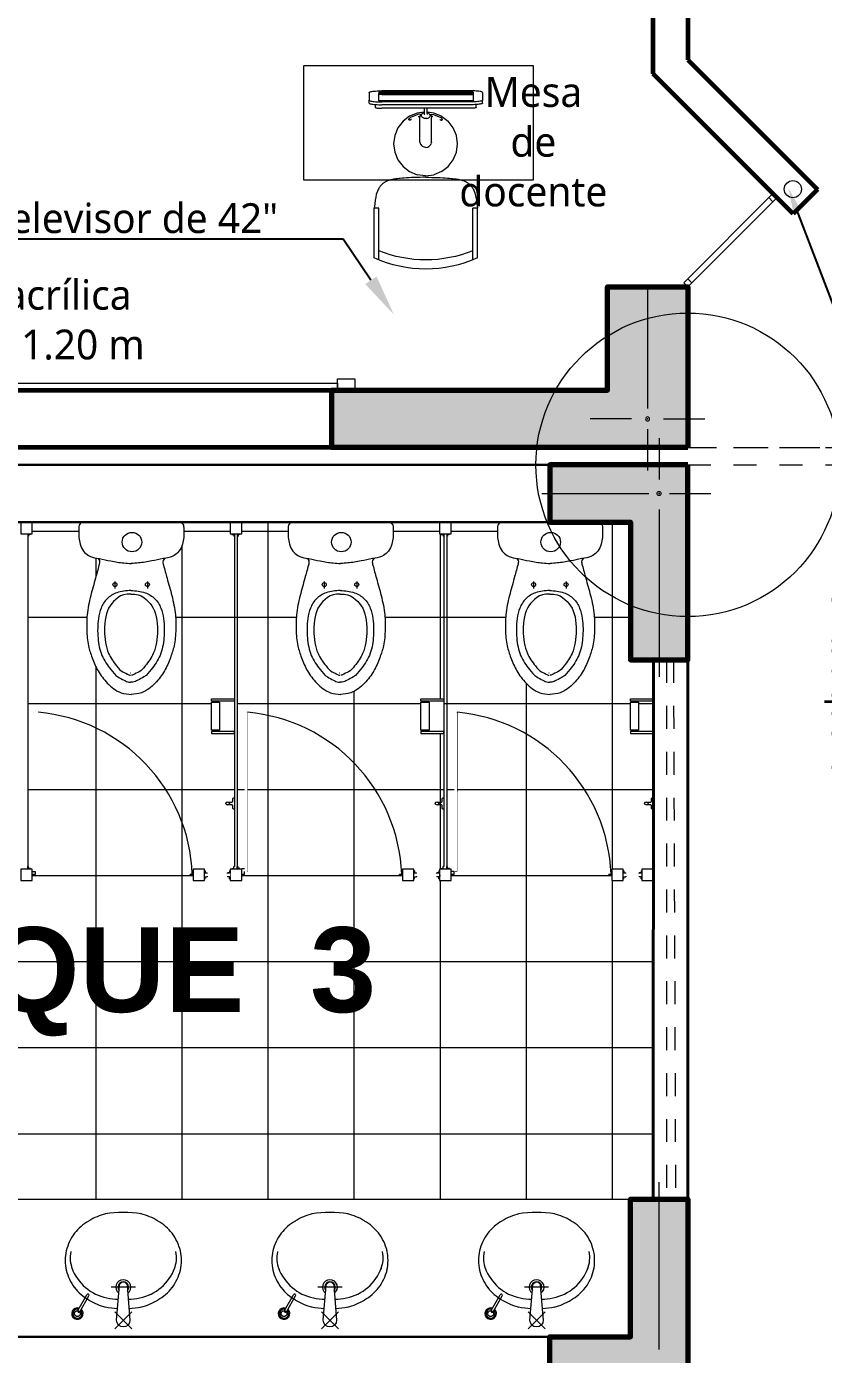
# Model space of a CAD drawing. Header units: millimetres. Extents: x 1 to 121, y 0 to 90.
# Drawn here: x 101.39 to 104.87, y 32.66 to 38.45 of the extents above; entities that cross this region are included whole.
import ezdxf
from ezdxf import colors
from ezdxf.entities.mleader import LeaderData, LeaderLine
from ezdxf.enums import TextEntityAlignment as Align
from ezdxf.math import Vec2, Vec3

# ---------------------------------------------------------------- set-up
doc = ezdxf.new("R2010")
doc.units = ezdxf.units.MM
doc.set_wipeout_variables(frame=1)
for name, pattern in [('DASHED2', [0.375, 0.25, -0.125]), ('HIDDEN', [9.525, 6.35, -3.175]), ('HIDDEN2', [0.1875, 0.125, -0.0625])]:
    doc.linetypes.add(name, pattern=pattern)
for name, color, linetype, lineweight in [('ArchiCAD Windows_Pen_No__3', 150, 'Continuous', 0), ('COLUMNAS 50', 32, 'Continuous', 70), ('Equipamiento SR', 23, 'Continuous', 0), ('grafo 2', 31, 'Continuous', 20), ('GRAFO 4', 7, 'Continuous', 30), ('Hatch', 251, 'Continuous', 0), ('Letras El', 9, 'Continuous', 5), ('letras sr', 7, 'Continuous', 5), ('Mobiliario el', 7, 'Continuous', 5), ('MOBILIARIO_Pen_No__1', 7, 'Continuous', 13), ('Muebles', 252, 'Continuous', 0), ('muro bajo', 191, 'Continuous', 40), ('Muros el', 144, 'Continuous', 60), ('proyecciones', 1, 'DASHED2', 5), ('puertas', 7, 'Continuous', 5), ('Sanitarios el', 141, 'Continuous', 15), ('Structural - Bearing_Pen_No__20', 1, 'Continuous', 0), ('Tabiques El', 7, 'Continuous', 15), ('TEXTOS-SUBTITULO', 7, 'Continuous', 30), ('tuberia de montantes', 10, 'Continuous', 0), ('Vanos', 140, 'Continuous', 5), ('Ventanas', 7, 'Continuous', 5)]:
    doc.layers.add(name, color=color, linetype=linetype, lineweight=lineweight)
doc.styles.add('Generales', font='trebuc.ttf', dxfattribs={"height": 0.1})
doc.styles.add('TURBO_BASS', font='swisseb.ttf')

# ---------------------------------------------------------------- blocks, each defined once
blk = doc.blocks.new('Picture 18')
at = {"layer": 'Equipamiento SR', "linetype": 'Continuous'}
for p, q in [((0.075, 0), (0, 0)), ((0, 0), (0, -0.05)), ((4.125, 0), (0.075, 0)), ((0.075, 0), (0.075, -0.03)), ((0.075, -0.05), (0.075, 0)), ((4.125, -0.03), (4.125, 0)), ((4.2, 0), (4.125, 0)), ((4.125, 0), (4.125, -0.05)), ((4.2, -0.05), (4.2, 0)), ((0, -0.05), (0.075, -0.05)), ((0.075, -0.03), (4.125, -0.03)), ((4.125, -0.05), (4.2, -0.05))]:
    blk.add_line(p, q, dxfattribs=at)
blk = doc.blocks.new('Columna tipo 3')
at = {"true_color": 0x939598}
h = blk.add_hatch(color=252, dxfattribs=at)
h.dxf.hatch_style = 1
h.paths.add_polyline_path([(-235.0847, 45.074), (-235.7847, 45.074), (-235.7847, 43.524), (-235.5347, 43.524), (-235.5347, 44.724), (-235.0847, 44.724)])
h.paths.add_polyline_path([(-235.6684, 44.899, -1), (-235.651, 44.899, -1)], flags=16)
at = {"layer": 'COLUMNAS 50', "linetype": 'Continuous'}
blk.add_lwpolyline([(-235.7847, 45.074), (-235.7847, 43.524), (-235.5347, 43.524), (-235.5347, 44.724), (-235.0847, 44.724), (-235.0847, 45.074)], close=True, dxfattribs=at)
at = {"layer": 'Structural - Bearing_Pen_No__20', "linetype": 'Continuous'}
for p, q in [((-235.6597, 44.969), (-235.6597, 45.149)), ((-235.7047, 44.899), (-235.8847, 44.899)), ((-235.0847, 44.899), (-235.6147, 44.899)), ((-235.6597, 44.829), (-235.6597, 44.649))]:
    blk.add_line(p, q, dxfattribs=at)
blk.add_circle((-235.6597, 44.899), 0.00871, dxfattribs=at)
blk.add_point((-235.6597, 44.899), dxfattribs=at)
blk = doc.blocks.new('A$C0C667B88')
at = {"layer": 'Equipamiento SR'}
for p, q in [((0.0491, 0.7653), (0.1591, 0.7653)), ((0.135, 0.7655), (0.265, 0.7655)), ((0.16, 0.7655), (0.265, 0.7655)), ((0.265, 0.7655), (0.265, 0.7453)), ((0.0404, 0.7453), (0.265, 0.7453)), ((0.0404, 0.3353), (0.265, 0.3353)), ((0.0491, 0.3153), (0.1591, 0.3153)), ((0.135, 0.3155), (0.265, 0.3155)), ((0.16, 0.3155), (0.265, 0.3155)), ((0.265, 0.3353), (0.265, 0.3155))]:
    blk.add_line(p, q, dxfattribs=at)
for points in [[(0.4, 0.5403), (0.3999, 0.5534), (0.3997, 0.5663), (0.3994, 0.579), (0.399, 0.5913), (0.3985, 0.6032), (0.398, 0.6144), (0.3974, 0.6249), (0.3967, 0.6346), (0.396, 0.6433), (0.3953, 0.6512), (0.3946, 0.6584), (0.3938, 0.6648), (0.393, 0.6706), (0.3922, 0.6759), (0.3914, 0.6808), (0.3905, 0.6853), (0.3896, 0.6895), (0.3887, 0.6935), (0.3877, 0.6973), (0.3867, 0.7008), (0.3857, 0.7041), (0.3845, 0.7073), (0.3834, 0.7102), (0.3821, 0.713), (0.3808, 0.7156), (0.3794, 0.718), (0.378, 0.7203), (0.3765, 0.7226), (0.3749, 0.7247), (0.3732, 0.7268), (0.3715, 0.7288), (0.3697, 0.7307), (0.3678, 0.7327), (0.3658, 0.7346), (0.3637, 0.7366), (0.3613, 0.7385), (0.3587, 0.7405), (0.3557, 0.7426), (0.3524, 0.7447), (0.3486, 0.7468), (0.3444, 0.749), (0.3392, 0.7513), (0.3326, 0.7536), (0.3244, 0.7559), (0.3139, 0.7583), (0.3008, 0.7607), (0.2846, 0.7631), (0.265, 0.7655)], [(0.4, 0.5403), (0.3999, 0.5272), (0.3997, 0.5142), (0.3994, 0.5015), (0.399, 0.4892), (0.3985, 0.4774), (0.398, 0.4661), (0.3974, 0.4556), (0.3967, 0.446), (0.396, 0.4372), (0.3953, 0.4293), (0.3946, 0.4222), (0.3938, 0.4158), (0.393, 0.4099), (0.3922, 0.4046), (0.3914, 0.3998), (0.3905, 0.3952), (0.3896, 0.391), (0.3887, 0.387), (0.3877, 0.3832), (0.3867, 0.3797), (0.3857, 0.3764), (0.3845, 0.3733), (0.3834, 0.3703), (0.3821, 0.3676), (0.3808, 0.365), (0.3794, 0.3625), (0.378, 0.3602), (0.3765, 0.358), (0.3749, 0.3558), (0.3732, 0.3538), (0.3715, 0.3518), (0.3697, 0.3498), (0.3678, 0.3478), (0.3658, 0.3459), (0.3637, 0.344), (0.3613, 0.342), (0.3587, 0.34), (0.3557, 0.338), (0.3524, 0.3359), (0.3486, 0.3337), (0.3444, 0.3315), (0.3392, 0.3293), (0.3326, 0.327), (0.3244, 0.3247), (0.3139, 0.3223), (0.3008, 0.32), (0.2846, 0.3177), (0.265, 0.3155)]]:
    blk.add_lwpolyline(points, dxfattribs=at)
for centre, start, end in [((0.5402, 0.5403), 155.38852, 204.61148), ((0.5802, 0.5403), 157.70075, 202.29925)]:
    blk.add_arc(centre, 0.5403, start, end, dxfattribs=at)
blk = doc.blocks.new('A$C3689293D')
at = {"layer": 'Equipamiento SR'}
for p, q in [((0.95, 0.7), (0.05, 0.7)), ((0.2211, 0.5829), (0.2212, 0.5836)), ((0.2211, 0.5829), (0.2211, 0.5485)), ((0.2212, 0.5836), (0.2224, 0.5845)), ((0.2224, 0.5845), (0.2246, 0.5854)), ((0.2246, 0.5854), (0.2278, 0.5862)), ((0.2278, 0.5862), (0.2318, 0.587)), ((0.2318, 0.587), (0.2367, 0.5877)), ((0.2367, 0.5877), (0.2423, 0.5883)), ((0.2423, 0.5883), (0.2485, 0.5888)), ((0.2485, 0.5888), (0.2553, 0.5892)), ((0.2553, 0.5892), (0.2624, 0.5895)), ((0.2622, 0.5845), (0.6732, 0.5845)), ((0.2622, 0.5845), (0.2622, 0.5783)), ((0.2624, 0.5895), (0.2697, 0.5897)), ((0.2697, 0.5897), (0.2756, 0.5897)), ((0.2756, 0.5897), (0.6598, 0.5897)), ((0.6657, 0.5897), (0.6598, 0.5897)), ((0.673, 0.5895), (0.6657, 0.5897)), ((0.6801, 0.5892), (0.673, 0.5895)), ((0.6732, 0.5845), (0.6732, 0.5783)), ((0.6868, 0.5888), (0.6801, 0.5892)), ((0.6931, 0.5883), (0.6868, 0.5888)), ((0.6987, 0.5877), (0.6931, 0.5883)), ((0.7036, 0.587), (0.6987, 0.5877)), ((0.7076, 0.5862), (0.7036, 0.587)), ((0.7108, 0.5854), (0.7076, 0.5862)), ((0.713, 0.5845), (0.7108, 0.5854)), ((0.7142, 0.5836), (0.713, 0.5845)), ((0.7143, 0.5829), (0.7142, 0.5836)), ((0.7143, 0.5829), (0.7143, 0.5485)), ((0.2211, 0.5359), (0.2211, 0.5485)), ((0.2211, 0.5485), (0.2212, 0.5478)), ((0.2211, 0.5359), (0.2212, 0.5352)), ((0.2212, 0.5478), (0.2224, 0.5469)), ((0.2212, 0.5352), (0.2224, 0.5343)), ((0.2224, 0.5469), (0.2246, 0.546)), ((0.2224, 0.5343), (0.2246, 0.5334)), ((0.2246, 0.546), (0.2278, 0.5451)), ((0.2246, 0.5334), (0.2278, 0.5326)), ((0.2278, 0.5451), (0.2318, 0.5443)), ((0.2278, 0.5326), (0.2318, 0.5318)), ((0.2318, 0.5443), (0.2367, 0.5436)), ((0.2318, 0.5318), (0.2367, 0.5311)), ((0.2367, 0.5436), (0.2423, 0.543)), ((0.2367, 0.5311), (0.2423, 0.5305)), ((0.2423, 0.543), (0.2485, 0.5425)), ((0.2423, 0.5305), (0.2485, 0.53)), ((0.2485, 0.5425), (0.2553, 0.5421)), ((0.2485, 0.53), (0.2553, 0.5296)), ((0.2485, 0.5171), (0.2485, 0.53)), ((0.2485, 0.53), (0.2485, 0.53)), ((0.2553, 0.5421), (0.2624, 0.5419)), ((0.2553, 0.5296), (0.2624, 0.5293)), ((0.2622, 0.5783), (0.6732, 0.5783)), ((0.2622, 0.5783), (0.2622, 0.5769)), ((0.2622, 0.5769), (0.2624, 0.577)), ((0.2622, 0.5769), (0.2622, 0.5733)), ((0.2652, 0.5735), (0.2622, 0.5733)), ((0.2622, 0.5733), (0.2622, 0.5468)), ((0.2622, 0.5468), (0.6732, 0.5468)), ((0.2624, 0.577), (0.2697, 0.5771)), ((0.2624, 0.5419), (0.2697, 0.5417)), ((0.2624, 0.5293), (0.2697, 0.5291)), ((0.2687, 0.5736), (0.2652, 0.5735)), ((0.2723, 0.5737), (0.2687, 0.5736)), ((0.2697, 0.5771), (0.2756, 0.5771)), ((0.2697, 0.5417), (0.2756, 0.5417)), ((0.2697, 0.5291), (0.2756, 0.5291)), ((0.2759, 0.5737), (0.2723, 0.5737)), ((0.2756, 0.5771), (0.6598, 0.5771)), ((0.2756, 0.5417), (0.6598, 0.5417)), ((0.2756, 0.5291), (0.6598, 0.5291)), ((0.6595, 0.5737), (0.2759, 0.5737)), ((0.6595, 0.5737), (0.6631, 0.5737)), ((0.6657, 0.5771), (0.6598, 0.5771)), ((0.6657, 0.5417), (0.6598, 0.5417)), ((0.6657, 0.5291), (0.6598, 0.5291)), ((0.6631, 0.5737), (0.6667, 0.5736)), ((0.673, 0.577), (0.6657, 0.5771)), ((0.673, 0.5419), (0.6657, 0.5417)), ((0.673, 0.5293), (0.6657, 0.5291)), ((0.6667, 0.5736), (0.6702, 0.5735)), ((0.6702, 0.5735), (0.6732, 0.5733)), ((0.6732, 0.5769), (0.673, 0.577)), ((0.6801, 0.5421), (0.673, 0.5419)), ((0.6801, 0.5296), (0.673, 0.5293)), ((0.6732, 0.5769), (0.6732, 0.5783)), ((0.6732, 0.5733), (0.6732, 0.5769)), ((0.6732, 0.5468), (0.6732, 0.5733)), ((0.6868, 0.5425), (0.6801, 0.5421)), ((0.6868, 0.53), (0.6801, 0.5296)), ((0.6931, 0.543), (0.6868, 0.5425)), ((0.6869, 0.53), (0.6868, 0.53)), ((0.6931, 0.5305), (0.6869, 0.53)), ((0.6869, 0.5171), (0.6869, 0.53)), ((0.6987, 0.5436), (0.6931, 0.543)), ((0.6987, 0.5311), (0.6931, 0.5305)), ((0.7036, 0.5443), (0.6987, 0.5436)), ((0.7036, 0.5318), (0.6987, 0.5311)), ((0.7076, 0.5451), (0.7036, 0.5443)), ((0.7076, 0.5326), (0.7036, 0.5318)), ((0.7108, 0.546), (0.7076, 0.5451)), ((0.7108, 0.5334), (0.7076, 0.5326)), ((0.713, 0.5469), (0.7108, 0.546)), ((0.713, 0.5343), (0.7108, 0.5334)), ((0.7142, 0.5478), (0.713, 0.5469)), ((0.7142, 0.5352), (0.713, 0.5343)), ((0.7143, 0.5485), (0.7142, 0.5478)), ((0.7143, 0.5359), (0.7142, 0.5352)), ((0.7143, 0.5359), (0.7143, 0.5485)), ((0.2485, 0.5171), (0.2486, 0.5167)), ((0.2486, 0.5167), (0.2491, 0.5162)), ((0.2491, 0.5162), (0.2502, 0.5158)), ((0.2502, 0.5158), (0.2518, 0.5154)), ((0.2518, 0.5154), (0.2537, 0.515)), ((0.2537, 0.515), (0.2561, 0.5147)), ((0.2561, 0.5147), (0.2589, 0.5144)), ((0.2589, 0.5144), (0.2619, 0.5141)), ((0.2619, 0.5141), (0.2652, 0.5139)), ((0.2652, 0.5139), (0.2687, 0.5138)), ((0.2687, 0.5138), (0.2723, 0.5137)), ((0.2723, 0.5137), (0.2759, 0.5137)), ((0.2759, 0.5137), (0.4622, 0.5137)), ((0.3996, 0.479), (0.3708, 0.4569)), ((0.3962, 0.4648), (0.3963, 0.4655)), ((0.3962, 0.4641), (0.3962, 0.4648)), ((0.3965, 0.4635), (0.3962, 0.4641)), ((0.3963, 0.4655), (0.3966, 0.4663)), ((0.3968, 0.4631), (0.3965, 0.4635)), ((0.3966, 0.4663), (0.397, 0.4672)), ((0.3973, 0.4627), (0.3968, 0.4631)), ((0.397, 0.4672), (0.3976, 0.468)), ((0.3976, 0.468), (0.3983, 0.4689)), ((0.3983, 0.4689), (0.3991, 0.4698)), ((0.3991, 0.4698), (0.4001, 0.4707)), ((0.3996, 0.479), (0.4332, 0.4929)), ((0.4001, 0.4707), (0.4011, 0.4716)), ((0.4011, 0.4716), (0.4022, 0.4724)), ((0.4029, 0.4628), (0.4017, 0.4625)), ((0.402, 0.472), (0.4032, 0.4729)), ((0.4022, 0.4724), (0.4034, 0.4732)), ((0.4041, 0.4632), (0.4029, 0.4628)), ((0.435, 0.4861), (0.4034, 0.4732)), ((0.4053, 0.4638), (0.4041, 0.4632)), ((0.4065, 0.4644), (0.4053, 0.4638)), ((0.4072, 0.4648), (0.4065, 0.4644)), ((0.4332, 0.4929), (0.4622, 0.4967)), ((0.4512, 0.4882), (0.435, 0.4861)), ((0.4373, 0.4774), (0.4441, 0.4783)), ((0.4437, 0.4776), (0.4431, 0.4729)), ((0.4431, 0.3651), (0.4431, 0.4729)), ((0.446, 0.482), (0.4437, 0.4776)), ((0.446, 0.482), (0.4517, 0.4888)), ((0.45, 0.4856), (0.4495, 0.4821)), ((0.4495, 0.4821), (0.4504, 0.4786)), ((0.45, 0.4856), (0.4517, 0.4888)), ((0.4525, 0.4754), (0.4504, 0.4786)), ((0.4517, 0.4888), (0.4546, 0.4917)), ((0.4556, 0.4727), (0.4525, 0.4754)), ((0.4584, 0.494), (0.4546, 0.4917)), ((0.4597, 0.4707), (0.4556, 0.4727)), ((0.4584, 0.494), (0.4622, 0.4952)), ((0.4643, 0.4695), (0.4597, 0.4707)), ((0.4622, 0.4967), (0.4622, 0.5137)), ((0.4622, 0.5137), (0.4748, 0.5137)), ((0.4622, 0.4952), (0.4622, 0.4967)), ((0.4622, 0.4905), (0.4622, 0.4952)), ((0.4629, 0.4888), (0.4623, 0.4869)), ((0.4625, 0.4881), (0.4623, 0.4869)), ((0.4629, 0.4889), (0.4625, 0.4881)), ((0.4643, 0.4695), (0.4693, 0.4692)), ((0.4693, 0.4692), (0.4742, 0.4698)), ((0.4747, 0.4873), (0.474, 0.4851)), ((0.474, 0.4851), (0.4745, 0.4861)), ((0.4742, 0.4698), (0.4787, 0.4712)), ((0.4745, 0.4861), (0.4747, 0.4873)), ((0.4748, 0.5137), (0.6595, 0.5137)), ((0.4748, 0.5137), (0.4748, 0.4969)), ((0.4748, 0.4969), (0.4748, 0.4952)), ((0.4748, 0.4969), (0.5052, 0.4929)), ((0.4774, 0.4945), (0.4748, 0.4952)), ((0.4748, 0.4952), (0.4748, 0.4898)), ((0.4814, 0.4925), (0.4774, 0.4945)), ((0.4787, 0.4712), (0.4825, 0.4735)), ((0.4846, 0.4898), (0.4814, 0.4925)), ((0.4825, 0.4735), (0.4853, 0.4763)), ((0.4867, 0.4866), (0.4846, 0.4898)), ((0.4846, 0.4898), (0.49, 0.4832)), ((0.4853, 0.4763), (0.487, 0.4796)), ((0.4857, 0.4884), (0.5033, 0.4861)), ((0.4875, 0.4831), (0.4867, 0.4866)), ((0.487, 0.4796), (0.4875, 0.4831)), ((0.4928, 0.479), (0.49, 0.4832)), ((0.4939, 0.4743), (0.4928, 0.479)), ((0.501, 0.4774), (0.4929, 0.4784)), ((0.4939, 0.3666), (0.4939, 0.4743)), ((0.5033, 0.4861), (0.535, 0.4732)), ((0.5052, 0.4929), (0.5387, 0.479)), ((0.5311, 0.4648), (0.5318, 0.4644)), ((0.5318, 0.4644), (0.5331, 0.4638)), ((0.5331, 0.4638), (0.5343, 0.4632)), ((0.5343, 0.4632), (0.5355, 0.4628)), ((0.5362, 0.4724), (0.535, 0.4732)), ((0.5355, 0.4628), (0.5366, 0.4625)), ((0.5373, 0.4716), (0.5362, 0.4724)), ((0.5383, 0.4707), (0.5373, 0.4716)), ((0.5393, 0.4698), (0.5383, 0.4707)), ((0.5387, 0.479), (0.5675, 0.4569)), ((0.5401, 0.4689), (0.5393, 0.4698)), ((0.5408, 0.468), (0.5401, 0.4689)), ((0.5414, 0.4672), (0.5408, 0.468)), ((0.541, 0.4627), (0.5415, 0.4631)), ((0.5418, 0.4663), (0.5414, 0.4672)), ((0.5415, 0.4631), (0.5419, 0.4635)), ((0.5421, 0.4655), (0.5418, 0.4663)), ((0.5419, 0.4635), (0.5421, 0.4641)), ((0.5422, 0.4648), (0.5421, 0.4655)), ((0.5421, 0.4641), (0.5422, 0.4648)), ((0.6631, 0.5137), (0.6595, 0.5137)), ((0.6667, 0.5138), (0.6631, 0.5137)), ((0.6702, 0.5139), (0.6667, 0.5138)), ((0.6735, 0.5141), (0.6702, 0.5139)), ((0.6765, 0.5144), (0.6735, 0.5141)), ((0.6793, 0.5147), (0.6765, 0.5144)), ((0.6816, 0.515), (0.6793, 0.5147)), ((0.6836, 0.5154), (0.6816, 0.515)), ((0.6852, 0.5158), (0.6836, 0.5154)), ((0.6862, 0.5162), (0.6852, 0.5158)), ((0.6868, 0.5167), (0.6862, 0.5162)), ((0.6869, 0.5171), (0.6868, 0.5167)), ((0.3348, 0.3946), (0.3487, 0.4281)), ((0.3487, 0.4281), (0.3708, 0.4569)), ((0.398, 0.4624), (0.3973, 0.4627)), ((0.3988, 0.4623), (0.398, 0.4624)), ((0.3997, 0.4622), (0.3988, 0.4623)), ((0.4007, 0.4623), (0.3997, 0.4622)), ((0.4017, 0.4625), (0.4007, 0.4623)), ((0.5366, 0.4625), (0.5377, 0.4623)), ((0.5377, 0.4623), (0.5387, 0.4622)), ((0.5387, 0.4622), (0.5396, 0.4623)), ((0.5396, 0.4623), (0.5404, 0.4624)), ((0.5404, 0.4624), (0.541, 0.4627)), ((0.5675, 0.4569), (0.5896, 0.4281)), ((0.5896, 0.4281), (0.6035, 0.3946)), ((0.3301, 0.3586), (0.3348, 0.3946)), ((0.3348, 0.3226), (0.3301, 0.3586)), ((0.4431, 0.3651), (0.4443, 0.3605)), ((0.447, 0.3563), (0.4443, 0.3605)), ((0.447, 0.3563), (0.4525, 0.3497)), ((0.4556, 0.347), (0.4525, 0.3497)), ((0.4787, 0.3455), (0.4825, 0.3478)), ((0.4825, 0.3478), (0.4853, 0.3506)), ((0.491, 0.3575), (0.4853, 0.3506)), ((0.4933, 0.3619), (0.491, 0.3575)), ((0.4939, 0.3666), (0.4933, 0.3619)), ((0.6035, 0.3946), (0.6083, 0.3586)), ((0.6083, 0.3586), (0.6035, 0.3226)), ((0.3487, 0.289), (0.3348, 0.3226)), ((0.4597, 0.345), (0.4556, 0.347)), ((0.4643, 0.3438), (0.4597, 0.345)), ((0.4693, 0.3435), (0.4643, 0.3438)), ((0.4693, 0.3435), (0.4742, 0.344)), ((0.4742, 0.344), (0.4787, 0.3455)), ((0.6035, 0.3226), (0.5896, 0.289)), ((0.3708, 0.2602), (0.3487, 0.289)), ((0.3996, 0.2381), (0.3708, 0.2602)), ((0.3996, 0.2381), (0.4332, 0.2242)), ((0.5387, 0.2381), (0.5052, 0.2242)), ((0.5675, 0.2602), (0.5387, 0.2381)), ((0.5896, 0.289), (0.5675, 0.2602)), ((0.4692, 0.2195), (0.4332, 0.2242)), ((0.4692, 0.2195), (0.5052, 0.2242))]:
    blk.add_line(p, q, dxfattribs=at)
blk.add_lwpolyline([(1, 0.7), (0, 0.7), (0, 0.2), (1, 0.2), (1, 0.7)], dxfattribs=at)
blk = doc.blocks.new('INODFLUX-P')
at = {"layer": 'Sanitarios el'}
for p, q in [((0, -0.2121), (0, 0.2126)), ((0.023, 0.2288), (0.0672, 0.2288)), ((0, 0.1438), (0, -0.0981)), ((0.2582, 0.0706), (0.2891, 0.0706)), ((0.2582, -0.071), (0.2891, -0.071)), ((0.023, -0.2282), (0.023, -0.2282)), ((0.023, -0.2282), (0.0672, -0.2282))]:
    blk.add_line(p, q, dxfattribs=at)
for centre, radius in [((0.2717, 0.0706), 0.00872), ((0.0867, 0.0033), 0.0425), ((0.2717, -0.071), 0.00872)]:
    blk.add_circle(centre, radius, dxfattribs=at)
for points in [[(0, 0.2126), (0.0044, 0.2213), (0.0135, 0.2274), (0.023, 0.2288)], [(0.0672, 0.2288), (0.0955, 0.223), (0.1264, 0.2081), (0.1445, 0.1864), (0.157, 0.1508), (0.1588, 0.1386)], [(0.1874, 0.1409), (0.2442, 0.1561), (0.3196, 0.1768), (0.4039, 0.1925), (0.4675, 0.1942), (0.5389, 0.1866), (0.5904, 0.1708), (0.6481, 0.1445), (0.701, 0.1046), (0.7429, 0.0445), (0.7506, -0.0003)], [(0.1579, 0.145), (0.1674, 0.1389), (0.1874, 0.1409)], [(0.2977, -0.0011), (0.3073, 0.0603), (0.3337, 0.1031), (0.3743, 0.1291), (0.42, 0.1406), (0.5047, 0.1425), (0.5802, 0.1255), (0.6419, 0.087), (0.6742, 0.0556), (0.6882, 0.0286), (0.6966, 0.0076), (0.6966, -0.0011)], [(0.1874, -0.1404), (0.2442, -0.1556), (0.3196, -0.1762), (0.4039, -0.192), (0.4675, -0.1937), (0.5389, -0.1861), (0.5904, -0.1703), (0.6481, -0.144), (0.701, -0.1041), (0.7429, -0.0439), (0.7506, 0.0009)], [(0.2977, -0.0011), (0.3073, -0.0624), (0.3337, -0.1052), (0.3743, -0.1312), (0.42, -0.1427), (0.5047, -0.1446), (0.5802, -0.1276), (0.6419, -0.0891), (0.6742, -0.0577), (0.6882, -0.0307), (0.6966, -0.0097), (0.6966, -0.0011)], [(0.0672, -0.2282), (0.0955, -0.2225), (0.1264, -0.2075), (0.1445, -0.1859), (0.157, -0.1503), (0.1588, -0.1381)], [(0.1579, -0.1444), (0.1674, -0.1384), (0.1874, -0.1404)], [(0, -0.2121), (0.0044, -0.2208), (0.0135, -0.2269), (0.023, -0.2282)]]:
    blk.add_spline(points, degree=3, dxfattribs=at)
for points, knots in [([(0.1588, 0.1386), (0.1623, 0.1223), (0.1698, 0.0871), (0.1777, 0.0409), (0.1792, 0.0109), (0.1796, 0.0003)], [0, 0, 0, 0, 0.0500478, 0.1080759, 0.1401372, 0.1401372, 0.1401372, 0.1401372]), ([(0.3131, -0.0011), (0.3106, 0.0471), (0.3384, 0.0711), (0.391, 0.1086), (0.4315, 0.1145), (0.5072, 0.1138), (0.5432, 0.1094), (0.5901, 0.088), (0.6081, 0.0754), (0.6383, 0.0517), (0.6458, 0.0447), (0.6554, 0.0285), (0.6616, 0.0158), (0.666, 0.0062), (0.6666, 0.0045), (0.6667, 0.0043)], [0, 0, 0, 0, 0.1299393, 0.1299393, 0.2598787, 0.2598787, 0.374754, 0.374754, 0.445792, 0.445792, 0.4942707, 0.4942707, 0.5266072, 0.5266072, 0.535214, 0.535214, 0.535214, 0.535214]), ([(0.1588, -0.1381), (0.1623, -0.1218), (0.1698, -0.0866), (0.1777, -0.0404), (0.1792, -0.0104), (0.1796, 0.0003)], [0, 0, 0, 0, 0.0500478, 0.1080759, 0.1401372, 0.1401372, 0.1401372, 0.1401372]), ([(0.3131, -0.0011), (0.3106, -0.0492), (0.3384, -0.0732), (0.391, -0.1107), (0.4315, -0.1166), (0.5072, -0.1159), (0.5432, -0.1115), (0.5901, -0.0901), (0.6081, -0.0775), (0.6383, -0.0539), (0.6458, -0.0468), (0.6554, -0.0306), (0.6616, -0.0179), (0.666, -0.0083), (0.6666, -0.0066), (0.6667, -0.0064)], [0, 0, 0, 0, 0.1299393, 0.1299393, 0.2598787, 0.2598787, 0.374754, 0.374754, 0.445792, 0.445792, 0.4942707, 0.4942707, 0.5266072, 0.5266072, 0.535214, 0.535214, 0.535214, 0.535214])]:
    blk.add_open_spline(points, degree=3, knots=knots, dxfattribs=at)
for points in [[(0.6667, 0.0043), (0.6667, 0.0041), (0.6667, 0.003), (0.6666, 0.0005)], [(0.6567, -0.0046), (0.6567, -0.0042), (0.6567, -0.0037), (0.6566, -0.0032)], [(0.6667, -0.0064), (0.6667, -0.0062), (0.6667, -0.0051), (0.6666, -0.0027)]]:
    blk.add_open_spline(points, degree=3, dxfattribs=at)
blk.add_point((0, 0), dxfattribs=at)
blk = doc.blocks.new('OvalinGrandeyGrifo')
at = {"layer": 'Sanitarios el', "lineweight": 13, "ltscale": 0.5}
for p, q in [((0.0525, -0.1165), (-0.0525, -0.1165)), ((0.0371, -0.2236), (-0.0371, -0.2978)), ((-0.0371, -0.2236), (0.0371, -0.2978))]:
    blk.add_line(p, q, dxfattribs=at)
at = {"layer": 'Sanitarios el'}
blk.add_lwpolyline([(-0.029, -0.2607), (-0.0162, -0.1097, -1), (0.0162, -0.1097), (0.029, -0.2607, -1)], format="xyb", close=True, dxfattribs=at)
for centre, radius, start, end in [((-0.0149, -0.0457), 0.2564, 104.01031, 121.7376), ((0, -0.2497), 0.4592, 80.11745, 99.88255), ((0.0149, -0.0457), 0.2564, 58.2624, 75.98969), ((-0.0371, -0.011), 0.218, 143.41984, 165.95691), ((-0.0502, -0.0071), 0.2051, 119.32204, 142.26992), ((0.0502, -0.0071), 0.2051, 37.73008, 60.67796), ((0.0371, -0.011), 0.218, 14.04309, 36.58016), ((-0.0534, 0), 0.1996, 167.65724, 192.34276), ((-0.1008, 0.0114), 0.1308, 168.08707, 202.26828), ((0.1008, 0.0114), 0.1308, 337.73172, 11.91293), ((0.0534, 0), 0.1996, 347.65724, 12.34276), ((-0.0371, 0.011), 0.218, 194.04309, 216.58016), ((-0.0313, 0.0379), 0.2052, 199.95485, 258.57593), ((0.0313, 0.0379), 0.2052, 281.42407, 340.04515), ((0.0371, 0.011), 0.218, 323.41984, 345.95691), ((0, -0.1165), 0.0325, 305.75969, 234.24031), ((0, -0.1165), 0.023, 321.38814, 218.61186), ((-0.0502, 0.0071), 0.2051, 217.73008, 240.67796), ((-0.0149, 0.0457), 0.2564, 238.2624, 255.98969), ((0, 0.2497), 0.4192, 260.11745, 267.10038), ((0, 0.2497), 0.4192, 272.89962, 279.88255), ((0.0149, 0.0457), 0.2564, 284.01031, 301.7376), ((0.0502, 0.0071), 0.2051, 299.32204, 322.26992), ((0, 0.2497), 0.4592, 260.11745, 266.93017), ((0, 0.2497), 0.4592, 273.06983, 279.88255)]:
    blk.add_arc(centre, radius, start, end, dxfattribs=at)
blk = doc.blocks.new('H-4a-P')
for p, q in [((0.0019, 0.0133), (0.0417, 0.0823)), ((0.0106, 0.0083), (0.0504, 0.0773))]:
    blk.add_line(p, q)
at = {"linetype": 'HIDDEN'}
blk.add_circle((0, 0), 0.0125, dxfattribs=at)
for centre, radius, start, end in [((0.0461, 0.0798), 0.005, 330, 150), ((0, 0), 0.025, 71.53696, 48.46304), ((0, 0), 0.02, 74.47751, 45.52249), ((0.0063, 0.0108), 0.005, 150, 330)]:
    blk.add_arc(centre, radius, start, end)
blk = doc.blocks.new('H-6a')
for points in [[(0, 0), (0, -0.009), (-0.1, -0.009), (-0.1, 0)], [(-0.065, -0.136), (-0.1, -0.136), (-0.1, -0.014), (-0.065, -0.014)], [(0, -0.15), (0, -0.141), (-0.1, -0.141), (-0.1, -0.15)]]:
    blk.add_lwpolyline(points, close=True)
blk = doc.blocks.new('H-3')
blk.add_lwpolyline([(0.0054, 0.0301), (0.0054, 0.013, 0.414214), (0.0104, 0.008), (0.02, 0.008, -0.414214), (0.025, 0.003), (0.025, 0), (-0.025, 0), (-0.025, 0.003, -0.414214), (-0.02, 0.008), (-0.0104, 0.008, 0.414214), (-0.0054, 0.013), (-0.0054, 0.0301)], format="xyb")
at = {"extrusion": (0, 0, -1)}
blk.add_ellipse((0, 0.0301), major_axis=(0, -0.0093), ratio=0.58118, dxfattribs=at)

msp = doc.modelspace()

# ---------------------------------------------------------------- hatches: boundary and pattern name
at = {"true_color": 0x939598}
h = msp.add_hatch(color=252, dxfattribs=at)
h.dxf.hatch_style = 1
h.paths.add_polyline_path([(104.0241, 35.6876), (104.0241, 36.2878), (103.674, 36.2878), (103.674, 36.5378), (104.2741, 36.5378), (104.2741, 35.6876)])
h = msp.add_hatch(color=252, dxfattribs=at)
h.dxf.hatch_style = 1
h.paths.add_polyline_path([(104.0241, 33.339), (104.0241, 32.7388), (103.674, 32.7388), (103.674, 32.4888), (104.2741, 32.4888), (104.2741, 33.339)])

# ---------------------------------------------------------------- linework, layer by layer
at = {"layer": 'ArchiCAD Windows_Pen_No__3', "linetype": 'Continuous'}
for q in [(104.2592, 35.6876), (104.2592, 35.6876), (104.2742, 35.6726)]:
    msp.add_line((104.2742, 35.6876), q, dxfattribs=at)
at = {"layer": 'COLUMNAS 50', "color": 1, "linetype": 'Continuous', "lineweight": 5}
msp.add_line((104.1491, 36.6543), (104.1491, 36.4743), dxfattribs=at)
at = {"layer": 'COLUMNAS 50', "linetype": 'Continuous'}
for points in [[(104.2741, 36.5378), (103.674, 36.5378), (103.674, 36.2878), (104.0241, 36.2878), (104.0241, 35.6876), (104.2741, 35.6876)], [(104.2741, 32.4888), (103.674, 32.4888), (103.674, 32.7388), (104.0241, 32.7388), (104.0241, 33.339), (104.2741, 33.339)]]:
    msp.add_lwpolyline(points, close=True, dxfattribs=at)
at = {"layer": 'grafo 2', "color": 251, "true_color": 0x636466}
msp.add_circle((104.2741, 36.5378), 0.6613, dxfattribs=at)
at = {"layer": 'GRAFO 4', "linetype": 'Continuous', "flags": 128}
for points in [[(103.674, 36.5378), (100.8575, 36.5378)], [(103.674, 36.2878), (100.8575, 36.2878)], [(103.8742, 36.2878), (101.1075, 36.2878)], [(100.8575, 32.7388), (100.8575, 32.7388), (103.674, 32.7388)]]:
    msp.add_lwpolyline(points, dxfattribs=at)
at = {"layer": 'Hatch', "linetype": 'Continuous', "ltscale": 0.2}
for p, q in [((102.0717, 36.2831), (102.0717, 36.2878)), ((102.4467, 33.339), (102.4467, 36.2878)), ((103.9467, 34.7763), (103.9467, 36.2878)), ((101.4193, 36.2485), (101.6218, 36.2485)), ((102.0788, 36.2485), (102.2812, 36.2485)), ((102.3312, 36.2485), (102.5338, 36.2485)), ((102.9908, 36.2485), (103.1932, 36.2485)), ((103.1967, 35.5176), (103.1967, 36.2378)), ((103.2432, 36.2485), (103.4456, 36.2485)), ((102.0717, 33.339), (102.0717, 36.1878)), ((101.6967, 36.0515), (101.6967, 36.1313)), ((101.4003, 35.8735), (101.6572, 35.8735)), ((102.0435, 35.8735), (102.5692, 35.8735)), ((102.9554, 35.8735), (103.481, 35.8735)), ((103.8672, 35.8735), (104.0241, 35.8735)), ((101.6967, 33.339), (101.6967, 35.6574)), ((103.5717, 33.339), (103.5717, 35.5848)), ((102.8217, 33.339), (102.8217, 35.5513)), ((101.4003, 35.4985), (102.2002, 35.4985)), ((102.3122, 35.4985), (103.1122, 35.4985)), ((103.2122, 35.4985), (104.0246, 35.4985)), ((104.0596, 35.4985), (104.1242, 35.4985)), ((103.9467, 33.339), (103.9467, 34.7263)), ((98.3573, 34.3735), (104.1242, 34.3735)), ((98.3573, 33.9985), (104.1242, 33.9985)), ((97.6361, 33.6235), (104.1242, 33.6235))]:
    msp.add_line(p, q, dxfattribs=at)
at = {"layer": 'muro bajo', "linetype": 'Continuous'}
for p, q in [((104.1242, 33.339), (104.1243, 35.6876)), ((104.2741, 33.339), (104.2744, 35.6876))]:
    msp.add_line(p, q, dxfattribs=at)
at = {"layer": 'Muros el', "ltscale": 0.05}
msp.add_line((104.1241, 38.2406), (104.1241, 38.6605), dxfattribs=at)
msp.add_line((104.1241, 38.2406), (104.1241, 38.6605), dxfattribs=at)
for points in [[(104.2741, 38.6428), (104.2741, 38.3027)], [(104.2741, 38.6428), (104.2741, 38.3027)], [(104.2741, 38.3027), (104.8398, 37.737)], [(104.2741, 38.3027), (104.8398, 37.737)], [(104.7337, 37.631), (104.1241, 38.2406)], [(104.7337, 37.631), (104.1241, 38.2406)], [(104.8398, 37.737), (104.7337, 37.631)], [(104.8398, 37.737), (104.7337, 37.631)]]:
    msp.add_lwpolyline(points, dxfattribs=at)
msp.add_lwpolyline([(102.7241, 36.6128), (99.4241, 36.6128), (99.4241, 36.8628), (102.7241, 36.8628)], close=True, dxfattribs=at)
msp.add_lwpolyline([(102.7241, 36.6128), (99.4241, 36.6128), (99.4241, 36.8628), (102.7241, 36.8628)], close=True, dxfattribs=at)
at = {"layer": 'proyecciones', "linetype": 'HIDDEN2', "ltscale": 0.5}
for p, q in [((104.2741, 36.6128), (105.4741, 36.6128)), ((104.2741, 36.5378), (105.4741, 36.5378))]:
    msp.add_line(p, q, dxfattribs=at)
at = {"layer": 'proyecciones', "linetype": 'HIDDEN2'}
msp.add_lwpolyline([(104.2741, 36.6128), (105.4741, 36.6128), (105.4741, 65.4128), (104.2741, 65.4128)], dxfattribs=at)
at = {"layer": 'puertas'}
for p, q in [((102.3571, 34.7662), (102.3572, 35.4595)), ((103.269, 34.7662), (103.2692, 35.4595)), ((102.3571, 34.7775), (102.3312, 34.7775)), ((102.1069, 34.7499), (102.1069, 34.7531)), ((102.116, 34.7531), (102.1069, 34.7531)), ((102.1069, 34.7499), (102.1193, 34.7499)), ((102.116, 34.7623), (102.116, 34.7531)), ((102.116, 34.7623), (102.1193, 34.7623)), ((102.3442, 34.7533), (102.3312, 34.7533)), ((103.0188, 34.7499), (103.0188, 34.7531)), ((103.028, 34.7531), (103.0188, 34.7531)), ((103.0188, 34.7499), (103.0312, 34.7499)), ((103.028, 34.7623), (103.028, 34.7531)), ((103.028, 34.7623), (103.0312, 34.7623)), ((103.269, 34.7662), (103.2432, 34.7662)), ((103.2561, 34.7533), (103.2432, 34.7533)), ((103.9308, 34.7499), (103.9308, 34.7531)), ((103.94, 34.7531), (103.9308, 34.7531)), ((103.9308, 34.7499), (103.9432, 34.7499)), ((103.94, 34.7623), (103.94, 34.7531)), ((103.94, 34.7623), (103.9432, 34.7623))]:
    msp.add_line(p, q, dxfattribs=at)
for centre in [(101.3805, 34.7263), (102.2925, 34.7263), (103.2045, 34.7263)]:
    msp.add_arc(centre, 0.7361, 2.17415, 84.95483, dxfattribs=at)
at = {"layer": 'Sanitarios el', "color": 7}
msp.add_line((100.5073, 33.339), (104.1242, 33.339), dxfattribs=at)
at = {"layer": 'Structural - Bearing_Pen_No__20', "linetype": 'Continuous'}
for p, q in [((103.6388, 36.4128), (104.1041, 36.4128)), ((104.1941, 36.4128), (104.3741, 36.4128)), ((104.1491, 36.3428), (104.1491, 35.614)), ((104.1491, 32.6838), (104.1491, 33.4125))]:
    msp.add_line(p, q, dxfattribs=at)
msp.add_circle((104.1491, 36.4128), 0.00871, dxfattribs=at)
msp.add_point((104.1491, 36.4128), dxfattribs=at)
at = {"layer": 'Tabiques El'}
for p, q in [((101.4003, 36.2378), (101.4003, 34.7877)), ((101.4003, 36.2263), (101.4033, 36.2263)), ((101.4118, 36.2348), (101.4033, 36.2348)), ((101.4033, 36.2348), (101.4033, 36.2263)), ((101.4118, 36.2348), (101.4118, 36.2378)), ((102.2887, 36.2378), (102.3002, 36.2378)), ((102.2887, 36.2348), (102.2887, 36.2378)), ((102.2887, 36.2348), (102.2972, 36.2348)), ((102.2972, 36.2348), (102.2972, 36.2263)), ((102.3002, 36.2263), (102.2972, 36.2263)), ((102.3002, 36.2378), (102.3002, 34.7877)), ((102.3002, 36.2378), (102.3002, 36.2263)), ((102.3122, 36.2378), (102.3122, 34.7877)), ((102.3122, 36.2263), (102.3152, 36.2263)), ((102.3237, 36.2348), (102.3152, 36.2348)), ((102.3152, 36.2348), (102.3152, 36.2263)), ((102.3237, 36.2348), (102.3237, 36.2378)), ((103.2007, 36.2378), (103.2122, 36.2378)), ((103.2007, 36.2348), (103.2007, 36.2378)), ((103.2007, 36.2348), (103.2092, 36.2348)), ((103.2092, 36.2348), (103.2092, 36.2263)), ((103.2122, 36.2263), (103.2092, 36.2263)), ((103.2122, 36.2378), (103.2122, 34.7877)), ((103.2122, 36.2378), (103.2122, 36.2263)), ((103.2242, 36.2378), (103.2242, 34.7877)), ((103.2242, 36.2263), (103.2272, 36.2263)), ((103.2357, 36.2348), (103.2272, 36.2348)), ((103.2272, 36.2348), (103.2272, 36.2263)), ((103.2357, 36.2348), (103.2357, 36.2378)), ((101.4003, 34.7763), (101.4003, 34.7878)), ((101.4003, 34.7878), (101.4033, 34.7878)), ((101.4118, 34.7763), (101.4003, 34.7763)), ((101.4033, 34.7793), (101.4033, 34.7878)), ((101.4118, 34.7793), (101.4033, 34.7793)), ((101.4118, 34.7793), (101.4118, 34.7763)), ((102.2887, 34.7793), (102.2887, 34.7763)), ((102.2887, 34.7793), (102.2972, 34.7793)), ((102.3002, 34.7878), (102.2972, 34.7878)), ((102.2972, 34.7793), (102.2972, 34.7878)), ((102.3122, 34.7763), (102.3122, 34.7878)), ((102.3122, 34.7878), (102.3152, 34.7878)), ((102.3237, 34.7763), (102.3122, 34.7763)), ((102.3152, 34.7793), (102.3152, 34.7878)), ((102.3237, 34.7793), (102.3152, 34.7793)), ((102.3237, 34.7793), (102.3237, 34.7763)), ((103.2007, 34.7793), (103.2007, 34.7763)), ((103.2007, 34.7793), (103.2092, 34.7793)), ((103.2122, 34.7878), (103.2092, 34.7878)), ((103.2092, 34.7793), (103.2092, 34.7878)), ((103.2242, 34.7763), (103.2242, 34.7878)), ((103.2242, 34.7878), (103.2272, 34.7878)), ((103.2357, 34.7763), (103.2242, 34.7763)), ((103.2272, 34.7793), (103.2272, 34.7878)), ((103.2357, 34.7793), (103.2272, 34.7793)), ((103.2357, 34.7793), (103.2357, 34.7763))]:
    msp.add_line(p, q, dxfattribs=at)
for points in [[(101.4193, 36.2378), (101.4193, 36.2878), (101.3693, 36.2878), (101.3693, 36.2378)], [(102.3312, 36.2378), (102.3312, 36.2878), (102.2812, 36.2878), (102.2812, 36.2378)], [(103.2432, 36.2378), (103.2432, 36.2878), (103.1932, 36.2878), (103.1932, 36.2378)], [(101.4193, 34.7263), (101.4193, 34.7763), (101.3693, 34.7763), (101.3693, 34.7263)], [(102.3312, 34.7263), (102.3312, 34.7763), (102.2812, 34.7763), (102.2812, 34.7263)], [(103.2432, 34.7263), (103.2432, 34.7763), (103.1932, 34.7763), (103.1932, 34.7263)]]:
    msp.add_lwpolyline(points, close=True, dxfattribs=at)
at = {"layer": 'tuberia de montantes'}
msp.add_circle((104.732, 37.7387), 0.0375, dxfattribs=at)
msp.add_circle((104.732, 37.7387), 0.0375, dxfattribs=at)
at = {"layer": 'Vanos', "color": 7, "linetype": 'Continuous'}
for p, q in [((104.2741, 37.3128), (104.663, 37.7017)), ((104.2741, 37.3481), (104.6277, 37.7017)), ((104.6277, 37.7017), (104.6454, 37.7193)), ((104.6454, 37.684), (104.6277, 37.7017)), ((104.663, 37.7017), (104.6454, 37.7193)), ((104.663, 37.7017), (104.6454, 37.684)), ((104.2565, 37.3304), (104.2741, 37.3481)), ((104.2741, 37.3128), (104.2565, 37.3304)), ((104.2741, 37.3481), (104.2918, 37.3304))]:
    msp.add_line(p, q, dxfattribs=at)
at = {"layer": 'Vanos', "linetype": 'Continuous'}
for p, q in [((104.2741, 37.3128), (104.6631, 37.7017)), ((104.2741, 37.3481), (104.6277, 37.7017)), ((104.6277, 37.7017), (104.6454, 37.7193)), ((104.6454, 37.684), (104.6277, 37.7017)), ((104.6631, 37.7017), (104.6454, 37.7193)), ((104.6631, 37.7017), (104.6454, 37.684)), ((104.2564, 37.3304), (104.2741, 37.3481)), ((104.2565, 37.3304), (104.2741, 37.3128)), ((104.2741, 37.3481), (104.2918, 37.3304))]:
    msp.add_line(p, q, dxfattribs=at)
at = {"layer": 'Ventanas', "color": 7, "linetype": 'DASHED2', "ltscale": 0.2}
for p, q in [((104.1815, 35.6876), (104.1815, 33.339)), ((104.2119, 35.6876), (104.2208, 33.339))]:
    msp.add_line(p, q, dxfattribs=at)

# ---------------------------------------------------------------- block references
at = {"layer": 'COLUMNAS 50', "xscale": -1, "rotation": 270.0000007917578}
msp.add_blockref('Columna tipo 3', (59.2001, 272.3974), dxfattribs=at)
msp.add_blockref('Columna tipo 3', (59.2001, 272.3974), dxfattribs=at)
at = {"layer": 'Equipamiento SR', "xscale": -1}
msp.add_blockref('A$C3689293D', (103.6014, 37.5774), dxfattribs=at)
msp.add_blockref('A$C3689293D', (103.6014, 37.5774), dxfattribs=at)
at = {"layer": 'Equipamiento SR', "xscale": -1, "rotation": 270}
msp.add_blockref('A$C0C667B88', (102.5928, 37.3904), dxfattribs=at)
msp.add_blockref('A$C0C667B88', (102.5928, 37.3904), dxfattribs=at)
at = {"layer": 'Mobiliario el'}
for p in [(102.3002, 35.5176), (103.2122, 35.5176), (104.1246, 35.5176)]:
    msp.add_blockref('H-6a', p, dxfattribs=at)
at = {"layer": 'Mobiliario el', "rotation": 89.99999999999999}
for p in [(102.3002, 35.0625), (103.2122, 35.0625), (104.124, 35.0625)]:
    msp.add_blockref('H-3', p, dxfattribs=at)
at = {"layer": 'MOBILIARIO_Pen_No__1', "linetype": 'Continuous', "xscale": -1, "rotation": 180}
msp.add_blockref('Picture 18', (98.6241, 36.8628), dxfattribs=at)
msp.add_blockref('Picture 18', (98.6241, 36.8628), dxfattribs=at)
at = {"layer": 'Muebles'}
for name, p in [('OvalinGrandeyGrifo', (101.8157, 33.0714)), ('OvalinGrandeyGrifo', (102.7157, 33.0714)), ('OvalinGrandeyGrifo', (103.6157, 33.0714)), ('H-4a-P', (101.6157, 32.8399)), ('H-4a-P', (102.5157, 32.8399)), ('H-4a-P', (103.4157, 32.8399))]:
    msp.add_blockref(name, p, dxfattribs=at)
at = {"layer": 'Sanitarios el', "extrusion": (0, 0, -1), "xscale": -1, "zscale": -1, "rotation": 89.99999999998697}
for p in [(-101.8501, 36.2878), (-102.762, 36.2878), (-103.6739, 36.2878)]:
    msp.add_blockref('INODFLUX-P', p, dxfattribs=at)

# ---------------------------------------------------------------- texts
at = {"layer": 'letras sr', "insert": (103.2763, 38.227), "char_height": 0.13, "attachment_point": 1, "style": 'Generales'}
msp.add_mtext_dynamic_manual_height_columns('\\pxqc;Mesa de docente', width=0.650841, gutter_width=0.5, heights=[0], dxfattribs=at)
at = {"layer": 'TEXTOS-SUBTITULO', "style": 'TURBO_BASS'}
msp.add_text('BLOQUE  3', height=0.36967, dxfattribs=at).set_placement((101.5249, 34.1537, 0), align=Align.CENTER)

# ---------------------------------------------------------------- leaders
at = {"layer": 'letras sr'}
ml = msp.add_multileader_mtext('Standard', dxfattribs=at)
ml.set_content('Televisor de 42"', color=256, style='Generales')
ml.set_leader_properties()
ml.build(insert=Vec2(0, 0))
ml.multileader.update_dxf_attribs({"text_right_attachment_type": 6, "dogleg_length": 0.36, "arrow_head_size": 0.18})
ctx = ml.context
ctx.base_point, ctx.char_height, ctx.arrow_head_size, ctx.landing_gap_size, ctx.plane_origin = Vec3(101.1373, 37.6116), 0.13, 0.18, 0.09, Vec3(100.8048, 38.211)
ctx.right_attachment = 6
notes = []
notes.append((ctx, [(1, (1, 1, 0), (102.7733, 37.5215), (-1, 0), 0.1826, [(0, [(102.9942, 37.1923)], 0, [])])]))
ctx.mtext.insert, ctx.mtext.flow_direction = Vec3(101.2273, 37.6775), 5
ml = msp.add_multileader_mtext('Standard', dxfattribs=at)
ml.set_content('Pizarra acrílica\\P4.20m x 1.20 m', color=256, style='Generales')
ml.set_leader_properties()
ml.build(insert=Vec2(0, 0))
ml.multileader.update_dxf_attribs({"text_right_attachment_type": 6, "dogleg_length": 0.36, "arrow_head_size": 0.18})
ctx = ml.context
ctx.base_point, ctx.char_height, ctx.arrow_head_size, ctx.landing_gap_size, ctx.plane_origin = Vec3(100.6086, 37.2779), 0.13, 0.18, 0.09, Vec3(99.5127, 38.7873)
ctx.right_attachment = 6
notes.append((ctx, [(0, (1, 1, 0), (100.426, 37.2779), (1, 0), 0.1826, [(0, [(100.2038, 36.9052)], 0, [])])]))
ctx.mtext.insert, ctx.mtext.flow_direction = Vec3(100.6986, 37.3437), 5
for ctx, leaders in notes:
    for number, flags, end, landing, length, lines in leaders:
        leader = LeaderData()
        leader.index, (leader.has_last_leader_line, leader.has_dogleg_vector, leader.attachment_direction) = number, flags
        leader.last_leader_point, leader.dogleg_vector, leader.dogleg_length = Vec3(end), Vec3(landing), length
        for number, points, colour, breaks in lines:
            line = LeaderLine()
            line.index, line.vertices, line.color, line.breaks = number, Vec3.list(points), colors.encode_raw_color(colour), breaks
            leader.lines.append(line)
        ctx.leaders.append(leader)

# ---------------------------------------------------------------- wipeouts: each hides what was drawn before it
msp.add_wipeout([(104.0047, 34.7453), (104.0743, 34.7453), (104.0743, 34.7573), (104.0047, 34.7573)]).dxf.layer = 'Tabiques El'

# ---------------------------------------------------------------- next in the draw order: linework, layer by layer
at = {"layer": 'Hatch', "linetype": 'Continuous', "ltscale": 0.2}
msp.add_line((104.0742, 34.7485), (104.0743, 34.7485), dxfattribs=at)
at = {"layer": 'Tabiques El'}
for p, q in [((103.9962, 34.7688), (103.9932, 34.7688)), ((103.9962, 34.7338), (103.9932, 34.7338)), ((103.9962, 34.7688), (103.9962, 34.7603)), ((103.9962, 34.7603), (104.0047, 34.7603)), ((103.9962, 34.7338), (103.9962, 34.7423)), ((103.9962, 34.7423), (104.0047, 34.7423)), ((104.0047, 34.7573), (104.0047, 34.7603)), ((104.0047, 34.7453), (104.0047, 34.7423)), ((104.0627, 34.7573), (104.0627, 34.7603)), ((104.0712, 34.7603), (104.0627, 34.7603)), ((104.0627, 34.7453), (104.0627, 34.7423)), ((104.0712, 34.7423), (104.0627, 34.7423)), ((104.0712, 34.7688), (104.0742, 34.7688)), ((104.0712, 34.7688), (104.0712, 34.7603)), ((104.0712, 34.7338), (104.0712, 34.7423)), ((104.0712, 34.7338), (104.0742, 34.7338))]:
    msp.add_line(p, q, dxfattribs=at)
for points in [[(103.9932, 34.7263), (103.9932, 34.7763), (103.9432, 34.7763), (103.9432, 34.7263)], [(104.1242, 34.7263), (104.1242, 34.7763), (104.0742, 34.7763), (104.0742, 34.7263)], [(104.1242, 34.7263), (104.1242, 34.7763), (104.0742, 34.7763), (104.0742, 34.7263)]]:
    msp.add_lwpolyline(points, close=True, dxfattribs=at)

# ---------------------------------------------------------------- next in the draw order: leaders
at = {"layer": 'Letras El'}
ml = msp.add_multileader_mtext('Standard', dxfattribs=at)
ml.set_content('{\\H0.86957x;Baja montante tuberia de\\P agua pluvial D=3", embebida\\P en tabiqueria}', color=256, style='Generales')
ml.set_leader_properties()
ml.build(insert=Vec2(0, 0))
ml.multileader.update_dxf_attribs({"text_right_attachment_type": 6, "dogleg_length": 0.36, "arrow_head_size": 0.1})
ctx = ml.context
ctx.base_point, ctx.char_height, ctx.arrow_head_size, ctx.landing_gap_size, ctx.plane_origin, ctx.plane_x_axis, ctx.plane_y_axis = Vec3(105.2643, 36.1152), 0.115, 0.1, 0.09, Vec3(105.617, 37.4683), Vec3(0, -1), Vec3(1, 0)
ctx.right_attachment = 6
notes = []
notes.append((ctx, [(0, (1, 1, 0), (105.2643, 36.2979), (0, -1), 0.1826, [(0, [(104.7127, 37.7417)], 0, [])])]))
ctx.mtext.insert, ctx.mtext.text_direction, ctx.mtext.rotation, ctx.mtext.flow_direction = Vec3(105.3359, 36.0252), Vec3(0, -1), 4.712389, 5
for ctx, leaders in notes:
    for number, flags, end, landing, length, lines in leaders:
        leader = LeaderData()
        leader.index, (leader.has_last_leader_line, leader.has_dogleg_vector, leader.attachment_direction) = number, flags
        leader.last_leader_point, leader.dogleg_vector, leader.dogleg_length = Vec3(end), Vec3(landing), length
        for number, points, colour, breaks in lines:
            line = LeaderLine()
            line.index, line.vertices, line.color, line.breaks = number, Vec3.list(points), colors.encode_raw_color(colour), breaks
            leader.lines.append(line)
        ctx.leaders.append(leader)

# ---------------------------------------------------------------- next in the draw order: wipeouts: each hides what was drawn before it
for points, layer in [([(101.4322, 34.7662), (101.4451, 34.7662), (101.4452, 35.4595), (101.4323, 35.4595)], 'puertas'), ([(102.3442, 34.7662), (102.3571, 34.7662), (102.3572, 35.4595), (102.3443, 35.4595)], 'puertas'), ([(103.2561, 34.7662), (103.269, 34.7662), (103.2692, 35.4595), (103.2563, 35.4595)], 'puertas'), ([(102.1808, 34.7453), (102.2812, 34.7453), (102.2812, 34.7573), (102.1808, 34.7573)], 'Tabiques El'), ([(103.0927, 34.7453), (103.1932, 34.7453), (103.1932, 34.7573), (103.0927, 34.7573)], 'Tabiques El')]:
    msp.add_wipeout(points).dxf.layer = layer

# ---------------------------------------------------------------- next in the draw order: linework, layer by layer
at = {"layer": 'Hatch', "linetype": 'Continuous', "ltscale": 0.2}
for p, q in [((103.1967, 34.7763), (103.1967, 35.3676)), ((101.4003, 35.1235), (102.3002, 35.1235)), ((102.3122, 35.1235), (102.3442, 35.1235)), ((102.3571, 35.1235), (103.2122, 35.1235)), ((103.2242, 35.1235), (103.2562, 35.1235)), ((103.2691, 35.1235), (104.1242, 35.1235)), ((101.4193, 34.7485), (102.1193, 34.7485)), ((102.3312, 34.7485), (103.0312, 34.7485)), ((103.1932, 34.7485), (103.1967, 34.7485)), ((103.1967, 33.339), (103.1967, 34.7263)), ((103.2432, 34.7485), (103.9432, 34.7485))]:
    msp.add_line(p, q, dxfattribs=at)
at = {"layer": 'puertas', "lineweight": 18}
msp.add_lwpolyline([(101.4322, 34.7662), (101.4322, 34.7533), (101.4193, 34.7533), (101.4193, 34.7662)], close=True, dxfattribs=at)
for points in [[(102.3442, 34.7533), (102.3442, 34.7662)], [(103.2561, 34.7533), (103.2561, 34.7662)]]:
    msp.add_lwpolyline(points, dxfattribs=at)
at = {"layer": 'Tabiques El'}
for p, q in [((103.2357, 34.7763), (103.2242, 34.7763)), ((102.1723, 34.7688), (102.1693, 34.7688)), ((102.1723, 34.7338), (102.1693, 34.7338)), ((102.1723, 34.7688), (102.1723, 34.7603)), ((102.1723, 34.7603), (102.1808, 34.7603)), ((102.1723, 34.7338), (102.1723, 34.7423)), ((102.1723, 34.7423), (102.1808, 34.7423)), ((102.1808, 34.7573), (102.1808, 34.7603)), ((102.1808, 34.7453), (102.1808, 34.7423)), ((102.2697, 34.7573), (102.2697, 34.7603)), ((102.2782, 34.7603), (102.2697, 34.7603)), ((102.2697, 34.7453), (102.2697, 34.7423)), ((102.2782, 34.7423), (102.2697, 34.7423)), ((102.2782, 34.7688), (102.2812, 34.7688)), ((102.2782, 34.7688), (102.2782, 34.7603)), ((102.2782, 34.7338), (102.2782, 34.7423)), ((102.2782, 34.7338), (102.2812, 34.7338)), ((103.0842, 34.7688), (103.0812, 34.7688)), ((103.0842, 34.7338), (103.0812, 34.7338)), ((103.0842, 34.7688), (103.0842, 34.7603)), ((103.0842, 34.7603), (103.0927, 34.7603)), ((103.0842, 34.7338), (103.0842, 34.7423)), ((103.0842, 34.7423), (103.0927, 34.7423)), ((103.0927, 34.7573), (103.0927, 34.7603)), ((103.0927, 34.7453), (103.0927, 34.7423)), ((103.1817, 34.7573), (103.1817, 34.7603)), ((103.1902, 34.7603), (103.1817, 34.7603)), ((103.1817, 34.7453), (103.1817, 34.7423)), ((103.1902, 34.7423), (103.1817, 34.7423)), ((103.1902, 34.7688), (103.1932, 34.7688)), ((103.1902, 34.7688), (103.1902, 34.7603)), ((103.1902, 34.7338), (103.1902, 34.7423)), ((103.1902, 34.7338), (103.1932, 34.7338))]:
    msp.add_line(p, q, dxfattribs=at)
for points in [[(102.1693, 34.7263), (102.1693, 34.7763), (102.1193, 34.7763), (102.1193, 34.7263)], [(103.0812, 34.7263), (103.0812, 34.7763), (103.0312, 34.7763), (103.0312, 34.7263)], [(103.2432, 34.7263), (103.2432, 34.7763), (103.1932, 34.7763), (103.1932, 34.7263)]]:
    msp.add_lwpolyline(points, close=True, dxfattribs=at)

doc.saveas('drawing.dxf')
